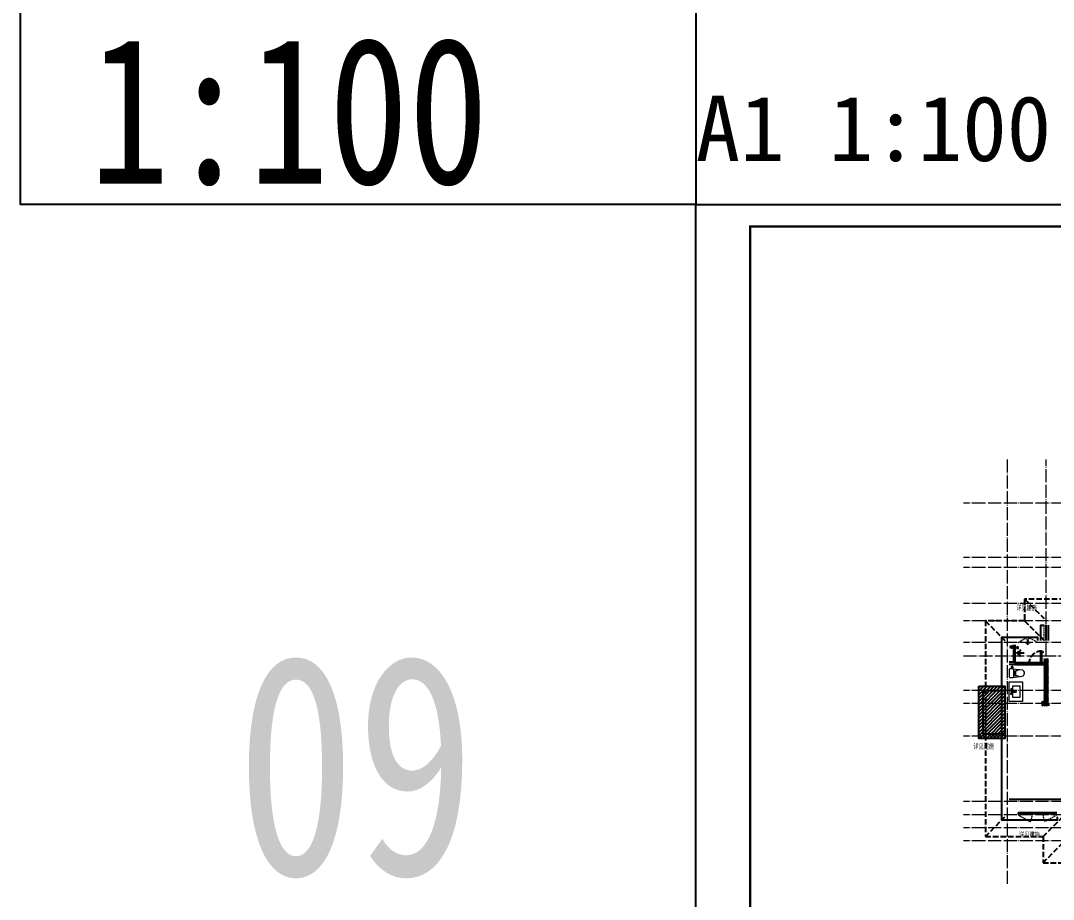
# Model space of a CAD drawing. Extents: x -518115 to 389031, y -209821 to 1628073.
# Drawn here: x -31986 to 15440, y 669975 to 710300 of the extents above; entities that cross this region are included whole.
import ezdxf

# ---------------------------------------------------------------- set-up
doc = ezdxf.new("R2010")
doc.units = 0
doc.header["$LTSCALE"] = 1000
doc.header["$MEASUREMENT"] = 0
doc.linetypes.add('DASH', pattern=[0.35, 0.25, -0.1])
doc.linetypes.add('DOTE', pattern=[2.42, 2, -0.2, 0.02, -0.2])
for name, color, linetype in [('3-栏杆1', 135, 'Continuous'), ('3.5方案汇报，与郭总、侯月琴确定户型_t8$0$2020.03.04 -1安徽标准化洋房户型(UA）_t8_t8$0$看线', 154, 'Continuous'), ('IP-bath&kitchen-JOHNSON', 4, 'Continuous'), ('P-bath&kitchen-JOHNSON', 4, 'Continuous'), ('PUB_TEXT', 4, 'Continuous'), ('text', 7, 'Continuous'), ('VPIPE-中水', 122, 'Continuous'), ('保温', 6, 'Continuous'), ('卫生间', 6, 'Continuous'), ('图框', 140, 'Continuous'), ('机电标识类', 1, 'Continuous'), ('看线', 251, 'Continuous')]:
    doc.layers.add(name, color=color, linetype=linetype)
for name, color, linetype, lineweight in [('DOTE', 19, 'DOTE', 9), ('LVTRY', 1, 'Continuous', 13), ('WINDOW', 144, 'Continuous', 15), ('平面-栏杆', 135, 'Continuous', 15), ('平面-看线', 45, 'Continuous', 15), ('平面-空调室内机', 176, 'Continuous', 9), ('空调', 76, 'Continuous', 13)]:
    doc.layers.add(name, color=color, linetype=linetype, lineweight=lineweight)
doc.layers.add('yichutu', color=7, linetype='Continuous', true_color=0xffffff, plot=False)
doc.styles.add('_TCH_AXIS', font='COMPLEX', dxfattribs={"bigfont": 'GBCBIG'})
doc.styles.add('_TCH_LABEL', font='')
doc.styles.add('黑体', font='')
doc.styles.get('_TCH_LABEL').set_extended_font_data('SimHei')
doc.styles.get('黑体').set_extended_font_data('SimHei')
pattern_1 = [(45, (-407300, 308833.447), (0, 47.4157523), [100.584, -33.528]), (135, (-407276.292, 308857.155), (3e-15, 47.4157523), [100.584, -33.528])]

# ---------------------------------------------------------------- blocks, each defined once
blk = doc.blocks.new('rrrrrrrrrrrra')
for p, q in [((253, 484), (-87, 484)), ((-112, 459), (-112, 324)), ((-112, 324), (-64, -103)), ((-59, 271), (224, 271)), ((-21, 232), (-34, 154)), ((191, 200), (-26, 200)), ((186, 232), (-21, 232)), ((186, 232), (199, 154)), ((278, 324), (228, -116)), ((278, 324), (278, 459))]:
    blk.add_line(p, q)
for centre, radius, start, end in [((-87, 459), 25, 90, 180), ((253, 459), 25, 0, 90), ((-59, 324), 53.3, 180, 270), ((149, -3), 224, 158.5202, 180), ((-323, 210), 294, 333.5369, 351.4828), ((488, 210), 294, 188.5172, 206.4631), ((224, 324), 53.3, 270, 0), ((16, -3), 224, 0, 21.4798), ((84, -64), 153, 195.0773, 340.1181)]:
    blk.add_arc(centre, radius, start, end)
blk = doc.blocks.new('A$C1E0F638F')
for points in [[(500, 435), (500, 85), (0, 85), (0, 435)], [(120, 0), (180, 0), (180, 60), (120, 60)], [(147, 55), (153, 55), (153, 5), (147, 5)], [(270, 30), (230, 30), (230, 195), (270, 195)], [(230, 30), (270, 30), (270, 10), (230, 10)], [(380, 0), (320, 0), (320, 60), (380, 60)], [(353, 55), (347, 55), (347, 5), (353, 5)]]:
    blk.add_lwpolyline(points, close=True)
blk.add_lwpolyline([(270, 60), (280, 60), (280, 0), (220, 0), (220, 60), (230, 60)])
blk.add_circle((250, 236), 26)
blk = doc.blocks.new('$lvtry$00000171')
for p, q in [((-74, 11), (-11, 74)), ((-70, -27), (27, 70)), ((-53, -53), (53, 53)), ((-27, -70), (70, 27)), ((11, -74), (74, -11))]:
    blk.add_line(p, q)
blk.add_circle((0, 0), 75)
blk.add_point((0, 0))
blk = doc.blocks.new('135')
blk.add_hatch(color=256).paths.add_polyline_path([(5, 2), (4, -1), (-5, 2), (-4, 5)])
for p, q in [((-6, 19), (-3, 19)), ((-3, 19), (-6, 19)), ((-6, 3), (5, -2)), ((-6, 3), (-5, 3)), ((-5, 11), (-5, 31)), ((5, 11), (-5, 11)), ((5, 10), (-5, 10)), ((-5, 3), (-4, 6)), ((-4, 6), (5, 2)), ((0, 0), (0, 39)), ((6, 19), (3, 19)), ((3, 19), (6, 19)), ((4, -1), (5, 2)), ((5, 11), (5, 32)), ((4, -1), (6, -2))]:
    blk.add_line(p, q)
for centre, radius, start, end in [((6, 16), 13.5, 151.0147, 204.8403), ((13, 4), 20.5, 163.0924, 182.0012), ((-6, 4), 1, 184.2275, 248.4661), ((-5, 22), 0.5, 335.7643, 151.0147), ((4, 18), 9.42, 155.7643, 171.9773), ((9, 15), 14.6, 166.278, 198.0953), ((14, 4), 19.5, 163.7443, 182.5269), ((-5, 3), 0.5, 181.9385, 247.2597), ((5, 22), 0.5, 29.8425, 204.574), ((-6, 17), 11.7, 10.475, 24.574), ((-6, 15), 12.4, 338.6449, 16.0476), ((29, 7), 24, 172.9439, 199.2318), ((-6, 16), 13.4, 334.9111, 29.8425), ((26, 6), 20.6, 169.1454, 199.9526), ((6, -1), 1.17, 247.4597, 19.9526), ((6, -1), 0.5, 247.4597, 19.2318)]:
    blk.add_arc(centre, radius, start, end)
blk.add_open_spline([(-5, 31), (-4, 31), (-2, 33), (1, 29), (3, 31), (5, 32)], degree=3, knots=[0, 0, 0, 0, 3.066329, 6.218313, 11.124135, 11.124135, 11.124135, 11.124135])
blk = doc.blocks.new('SDFAWERAWER')
at = {"layer": 'LVTRY', "color": 1}
for p, q in [((593941, -1242210), (593784, -1242595)), ((593965, -1242220), (593807, -1242604)), ((593941, -1242210), (593965, -1242220)), ((593988, -1242191), (593978, -1242214)), ((594007, -1242226), (593978, -1242214)), ((594017, -1242203), (593988, -1242191)), ((594016, -1242220), (594027, -1242193)), ((594016, -1242220), (594022, -1242223)), ((594026, -1242204), (594018, -1242222)), ((594018, -1242222), (594021, -1242220)), ((594025, -1242211), (594021, -1242220)), ((594023, -1242221), (594022, -1242223)), ((594022, -1242223), (594024, -1242222)), ((594023, -1242211), (594030, -1242194)), ((594024, -1242221), (594024, -1242222)), ((594025, -1242211), (594031, -1242197)), ((594027, -1242193), (594033, -1242195)), ((594028, -1242234), (594078, -1242255)), ((594030, -1242194), (594031, -1242197)), ((594032, -1242197), (594033, -1242195)), ((594033, -1242195), (594034, -1242197)), ((594034, -1242198), (594034, -1242197)), ((594047, -1242201), (594036, -1242229)), ((594036, -1242229), (594039, -1242230)), ((594037, -1242211), (594088, -1242232)), ((594039, -1242230), (594045, -1242214)), ((594039, -1242230), (594042, -1242228)), ((594042, -1242228), (594051, -1242205)), ((594050, -1242202), (594043, -1242218)), ((594047, -1242201), (594050, -1242202)), ((594050, -1242202), (594051, -1242205)), ((594057, -1242246), (594067, -1242223)), ((593784, -1242595), (593807, -1242604)), ((593803, -1242641), (593813, -1242618)), ((593803, -1242641), (593833, -1242653)), ((593813, -1242618), (593842, -1242630)), ((593842, -1242630), (593833, -1242653)), ((593834, -1242656), (593833, -1242653)), ((593845, -1242629), (593834, -1242656)), ((593836, -1242657), (593834, -1242656)), ((593848, -1242630), (593836, -1242657)), ((593845, -1242629), (593842, -1242630)), ((593848, -1242630), (593845, -1242629)), ((593847, -1242662), (593858, -1242634)), ((593847, -1242662), (593850, -1242663)), ((593850, -1242663), (593861, -1242635)), ((593852, -1242662), (593862, -1242637)), ((593858, -1242634), (593861, -1242635)), ((593861, -1242635), (593862, -1242637))]:
    blk.add_line(p, q, dxfattribs=at)
blk.add_lwpolyline([(593823, -1242717), (594046, -1242174), (594037, -1242170), (593814, -1242713)], close=True, dxfattribs=at)
blk.add_arc((594075, -1242240), 15.3, 281.7932, 33.7019, dxfattribs=at)
for centre, major_axis, start_param, end_param in [((593974, -1242224), (3.93, 9.6), 0, 1.570796), ((593817, -1242608), (13.5, 33.1), 1.570796, 3.141593), ((593817, -1242608), (3.93, 9.6), 1.570796, 3.141593)]:
    blk.add_ellipse(centre, major_axis=major_axis, ratio=1, start_param=start_param, end_param=end_param, dxfattribs=at)
at = {"layer": 'P-bath&kitchen-JOHNSON', "color": 8, "linetype": 'DASH'}
blk.add_arc((593810, -1242714), 586, 67.5369, 157.1325, dxfattribs=at)
at = {"layer": 'LVTRY', "color": 1, "xscale": -1, "rotation": 157.7329157530927}
blk.add_blockref('135', (594045, -1242162), dxfattribs=at)
blk = doc.blocks.new('A$C5DCB2F21')
at = {"layer": 'IP-bath&kitchen-JOHNSON', "color": 8}
for p, q in [((-68, -213), (-158, -275)), ((0, -261), (0, -425)), ((68, -213), (158, -275))]:
    blk.add_line(p, q, dxfattribs=at)
at = {"layer": 'IP-bath&kitchen-JOHNSON', "color": 250}
for centre, major_axis, ratio, start_param, end_param in [((0, -179), (-51, 0), 0.990052, -1.36297, 4.504563), ((0, -178), (-26.8, 0), 0.994812, -1.167677, 4.309269)]:
    blk.add_ellipse(centre, major_axis=major_axis, ratio=ratio, start_param=start_param, end_param=end_param, dxfattribs=at)
at = {"layer": 'LVTRY', "color": 1}
for p, q in [((74, 0), (-74, 0)), ((-10, -174), (-10, -49)), ((11, -174), (11, -49))]:
    blk.add_line(p, q, dxfattribs=at)
blk.add_lwpolyline([(74, 0), (74, -16), (-74, -16), (-74, 0)], dxfattribs=at)
for points in [[(-26, -31, -0.364142), (-38, -16, -0.020495)], [(-10, -49, 0.214893), (-26, -31, 7.649644)], [(11, -49, -0.21439), (26, -31, -7.649644)], [(26, -31, 0.364142), (38, -16, 0.020495)]]:
    blk.add_lwpolyline(points, format="xyb", dxfattribs=at)
blk.add_arc((0, -174), 10.5, 180, 0, dxfattribs=at)
for centre, major_axis, ratio, start_param, end_param in [((0, -181), (53.6, 0), 0.987577, 1.76809, 7.656688), ((-12, -165), (0, 1.43), 0.85, -1.570796, 4.712389), ((-12, -189), (0, 1.43), 0.85, 4.712389, 10.995574), ((12, -165), (0, 1.43), 0.85, 4.712389, 10.995574), ((12, -189), (0, 1.43), 0.85, 4.712389, 10.995574)]:
    blk.add_ellipse(centre, major_axis=major_axis, ratio=ratio, start_param=start_param, end_param=end_param, dxfattribs=at)
blk = doc.blocks.new('GDGDRGDGRD')
at = {"layer": 'IP-bath&kitchen-JOHNSON'}
for p, q in [((490533, 524228), (491883, 524228)), ((490533, 524193), (491183, 524193)), ((490533, 524183), (491183, 524183)), ((490533, 524148), (491883, 524148)), ((491183, 524183), (491183, 524193)), ((491883, 524183), (491783, 524183)), ((491783, 524173), (491783, 524183)), ((491883, 524173), (491783, 524173))]:
    blk.add_line(p, q, dxfattribs=at)
at = {"layer": 'IP-bath&kitchen-JOHNSON', "color": 8}
for points in [[(490533, 525048), (490533, 524148), (490283, 524148)], [(490483, 525048), (490483, 524248), (490283, 524248)]]:
    blk.add_lwpolyline(points, dxfattribs=at)
at = {"layer": 'LVTRY', "color": 1}
blk.add_lwpolyline([(490883, 522448), (490283, 522448), (490283, 523348), (490883, 523348)], close=True, dxfattribs=at)
at = {"layer": 'IP-bath&kitchen-JOHNSON'}
for name, p, rotation in [('A$C5DCB2F21', (490533, 524673), 90.008488524447), ('SDFAWERAWER', (-528536, 1449334), 22.25976934310711)]:
    blk.add_blockref(name, p, dxfattribs=dict(at, rotation=rotation))
at = {"layer": 'LVTRY', "xscale": -0.6666666667107826, "yscale": 0.6666666667107826}
for p in [(490663, 524918), (490413, 524018)]:
    blk.add_blockref('$lvtry$00000171', p, dxfattribs=at)
at = {"layer": 'LVTRY', "color": 1, "extrusion": (0, 0, -1), "xscale": -1, "zscale": -1, "rotation": 270}
blk.add_blockref('rrrrrrrrrrrra', (-490766, 523666), dxfattribs=at)
at = {"layer": 'LVTRY', "color": 1, "xscale": -1, "rotation": 270}
blk.add_blockref('A$C1E0F638F', (490347, 522649), dxfattribs=at)
blk = doc.blocks.new('TK')
at = {"layer": '图框'}
blk.add_lwpolyline([(465375, 548714), (549475, 548714), (549475, 489314), (465375, 489314)], close=True, dxfattribs=at)
blk.add_lwpolyline([(465375, 548714), (549475, 548714), (549475, 489314), (465375, 489314)], close=True, dxfattribs=at)
at = {"layer": '图框', "const_width": 100}
blk.add_lwpolyline([(548475, 490314), (548475, 547714), (467875, 547714), (467875, 490314)], close=True, dxfattribs=at)
blk = doc.blocks.new('dongkong')
blk.add_wipeout([(-603756, 210771), (-603756, 210571), (-603836, 210571), (-603836, 210771)])
at = {"layer": '机电标识类', "color": 250, "linetype": 'DASH', "ltscale": 400}
for p, q in [((-603896, 210671), (-603696, 210671)), ((-603796, 210771), (-603796, 210571))]:
    blk.add_line(p, q, dxfattribs=at)
at = {"layer": '空调', "color": 6, "linetype": 'DASH', "const_width": 2}
blk.add_lwpolyline([(-603756, 210771), (-603756, 210571), (-603836, 210571), (-603836, 210771)], close=True, dxfattribs=at)
blk = doc.blocks.new('HFHFTHFD')
at = {"layer": 'DOTE', "linetype": 'DOTE', "ltscale": 0.3}
for p, q in [((420617, 612949), (420617, 593449)), ((422417, 601749), (422417, 612949)), ((472617, 610949), (418617, 610949)), ((472617, 608449), (418617, 608449)), ((472617, 607999), (418617, 607999)), ((472617, 606349), (418617, 606349)), ((472617, 605549), (418617, 605549)), ((472617, 604549), (418617, 604549)), ((418617, 603949), (472617, 603949)), ((472617, 602349), (418617, 602349)), ((472617, 601749), (418617, 601749)), ((472617, 600249), (418617, 600249)), ((472617, 597249), (418617, 597249)), ((472617, 596649), (418617, 596649)), ((472617, 596049), (418617, 596049)), ((472617, 595449), (418617, 595449))]:
    blk.add_line(p, q, dxfattribs=at)
blk = doc.blocks.new('A$C148B7D8E')
at = {"layer": '卫生间', "color": 159, "linetype": 'DASH', "true_color": 0x22346e}
for p, q in [((7700, 15400), (8600, 14500)), ((15200, 14500), (16100, 15400)), ((7300, 10800), (8200, 9900)), ((7700, 10800), (8600, 9900)), ((15200, 9900), (16100, 10800)), ((17000, 9900), (17900, 10800)), ((900, 10000), (1800, 9100)), ((7300, 10000), (8200, 9100)), ((17900, 10000), (17000, 9100)), ((24300, 10000), (23400, 9100)), ((-900, 9000), (0, 8100)), ((900, 9000), (1800, 8100)), ((24300, 9000), (23400, 8100)), ((-900, -900), (0, 0)), ((1750, -900), (2650, 0)), ((22550, 0), (23450, -900)), ((2650, -1200), (1750, -2100)), ((22550, -1200), (23450, -2100))]:
    blk.add_line(p, q, dxfattribs=at)
for points in [[(9400, 15400), (7700, 15400), (7700, 10800), (7300, 10800), (7300, 10000), (900, 10000), (900, 9000), (-900, 9000), (-900, -900), (1750, -900), (1750, -2100), (23450, -2100), (23450, -900), (25100, -900)], [(16100, 13500), (16100, 15400), (14400, 15400)], [(25100, 9000), (24300, 9000), (24300, 10000), (17900, 10000), (17900, 10800), (16100, 10800), (16100, 11800)]]:
    blk.add_lwpolyline(points, dxfattribs=at)
blk = doc.blocks.new('yct-841-594-84100-59399.9999999999-100-1000.0')
at = {"layer": 'yichutu', "color": 7, "true_color": 0xffffff}
blk.add_lwpolyline([(0, 0), (0, 59400), (84100, 59400), (84100, 0)], close=True, dxfattribs=at)
at = {"layer": 'yichutu', "color": 7, "true_color": 0xffffff, "style": '_TCH_LABEL'}
blk.add_text('A1 1:100', height=3000, dxfattribs=at).set_placement((0, 61400))

msp = doc.modelspace()

# ---------------------------------------------------------------- hatches: boundary and pattern name
h = msp.add_hatch()
h.set_pattern_fill('ANSI31', color=252, scale=70)
h.set_pattern_definition([(45, (89670.37, -682357.19), (-78.577241, 78.577241), [])])
h.paths.add_polyline_path([(13216.5, 679757.1), (12016.5, 679757.3), (12016.5, 677357.3), (13216.5, 677357.2)])
at = {"layer": '保温', "linetype": 'ByBlock', "ltscale": 10}
h = msp.add_hatch(dxfattribs=at)
h.set_pattern_fill('AR-HBONE', color=251, scale=55)
h.set_pattern_definition(pattern_1)
h.paths.add_polyline_path([(15216.7, 678857.2), (15216.7, 681007.2), (15016.7, 681007.2), (15016.7, 678857.2)])
h = msp.add_hatch(dxfattribs=at)
h.set_pattern_fill('AR-HBONE', color=251, scale=55)
h.set_pattern_definition(pattern_1)
h.paths.add_polyline_path([(15016.7, 678857.2), (15016.7, 679057.2), (14916.7, 679057.2), (14916.7, 678857.2)])

# ---------------------------------------------------------------- linework, layer by layer
at = {"color": 252}
for points in [[(12016.5, 679757.1), (13216.6, 679757.1), (13216.6, 677357.2), (12016.5, 677357.2)], [(12216.5, 679557.1), (13216.5, 679557.1), (13216.5, 677557.2), (12216.5, 677557.2)]]:
    msp.add_lwpolyline(points, close=True, dxfattribs=at)
at = {"layer": '3-栏杆1', "color": 5}
for p, q in [((13836.8, 673939.4), (13816.6, 673957.2)), ((13816.6, 673957.2), (13836.8, 673939.4)), ((15596.3, 673939.3), (13836.8, 673939.4)), ((13836.8, 673939.4), (13836.8, 673910.1)), ((13816.6, 673890.3), (13836.8, 673910.1)), ((13836.8, 673910.1), (15596.3, 673910))]:
    msp.add_line(p, q, dxfattribs=at)
at = {"layer": '3.5方案汇报，与郭总、侯月琴确定户型_t8$0$2020.03.04 -1安徽标准化洋房户型(UA）_t8_t8$0$看线', "ltscale": 10}
msp.add_line((15916.6, 674557.2), (13416.6, 674557.2), dxfattribs=at)
at = {"layer": 'text', "color": 2}
msp.add_lwpolyline([(-985.9, 701857), (-31985.9, 701857), (-31985.9, 719665.3), (-985.9, 719665.3)], close=True, dxfattribs=at)
at = {"layer": 'VPIPE-中水', "linetype": 'Continuous'}
msp.add_circle((13521.7, 681552.2), 55, dxfattribs=at)
at = {"layer": 'WINDOW', "color": 250, "linetype": 'DASH', "ltscale": 0.3}
for points in [[(13816.6, 673857.2), (14379.7, 673532.5, 0.1314846), (14466.6, 673857.2)], [(15616.6, 673857.2), (15053.4, 673532.5, -0.1314846), (14966.6, 673857.2)]]:
    msp.add_lwpolyline(points, format="xyb", dxfattribs=at)
at = {"layer": '保温', "color": 251, "linetype": 'ByBlock', "ltscale": 10}
msp.add_line((15216.7, 678957.2), (15216.7, 678857.2), dxfattribs=at)
at = {"layer": '平面-栏杆'}
for points in [[(15086.9, 682557.2), (15086.6, 681857.2)], [(15146.9, 682557.2), (15146.6, 681857.2)]]:
    msp.add_lwpolyline(points, dxfattribs=at)
at = {"layer": '平面-看线', "linetype": 'DASH', "ltscale": 0.3}
msp.add_line((15016.6, 681857.2), (15016.9, 682557.2), dxfattribs=at)
at = {"layer": '平面-看线'}
msp.add_lwpolyline([(15216.9, 682557.2), (15216.6, 681857.2)], dxfattribs=at)
at = {"layer": '看线', "color": 202, "ltscale": 0.5}
msp.add_lwpolyline([(14866.9, 681857.2), (14866.9, 682557.2), (15016.9, 682557.2)], dxfattribs=at)

# ---------------------------------------------------------------- block references
for name, p in [('TK', (-466360.9, 153143.3)), ('GDGDRGDGRD', (-476865.9, 156608.7))]:
    msp.add_blockref(name, p)

# ---------------------------------------------------------------- texts
at = {"layer": 'PUB_TEXT', "style": '_TCH_AXIS'}
for p in [(13739.6, 683217.1), (11770.8, 676858.2), (13867.6, 672801.9)]:
    msp.add_text('详见建施', height=236.31, dxfattribs=at).set_placement(p)
at = {"layer": 'text', "color": 2, "style": '黑体', "width": 0.8}
msp.add_text('1:100', height=6729.45, dxfattribs=at).set_placement((-28822.7, 702813.6))
at = {"layer": 'text', "color": 1, "style": '黑体', "width": 0.8}
msp.add_text('09', height=10094.18, dxfattribs=at).set_placement((-22087.7, 671103.9))

# ---------------------------------------------------------------- next in the draw order: block references
at = {"layer": '平面-空调室内机', "ltscale": 0.3, "xscale": -1, "rotation": 180}
msp.add_blockref('dongkong', (618062.6, 892428.1), dxfattribs=at)

# ---------------------------------------------------------------- next in the draw order: linework, layer by layer
at = {"layer": 'WINDOW', "color": 250, "linetype": 'DASH', "ltscale": 0.3}
for points in [[(13816.7, 681757.2), (14206.4, 681982.1, -0.1316053), (14266.7, 681757.2)], [(14716.7, 681757.2), (14326.9, 681982.1, 0.1316053), (14266.7, 681757.2)]]:
    msp.add_lwpolyline(points, format="xyb", dxfattribs=at)
at = {"layer": '看线', "color": 201}
msp.add_lwpolyline([(15616.6, 673757.2), (15616.6, 673607.2), (13066.6, 673607.2), (13066.6, 682007.2), (14716.7, 682007.2), (14716.7, 681857.2)], dxfattribs=at)

# ---------------------------------------------------------------- next in the draw order: block references
for name, p in [('HFHFTHFD', (-407300, 77208.4)), ('A$C148B7D8E', (13216.6, 673757.2))]:
    msp.add_blockref(name, p)
at = {"layer": 'yichutu'}
msp.add_blockref('yct-841-594-84100-59399.9999999999-100-1000.0', (-985.9, 642457), dxfattribs=at)

doc.saveas('drawing.dxf')
